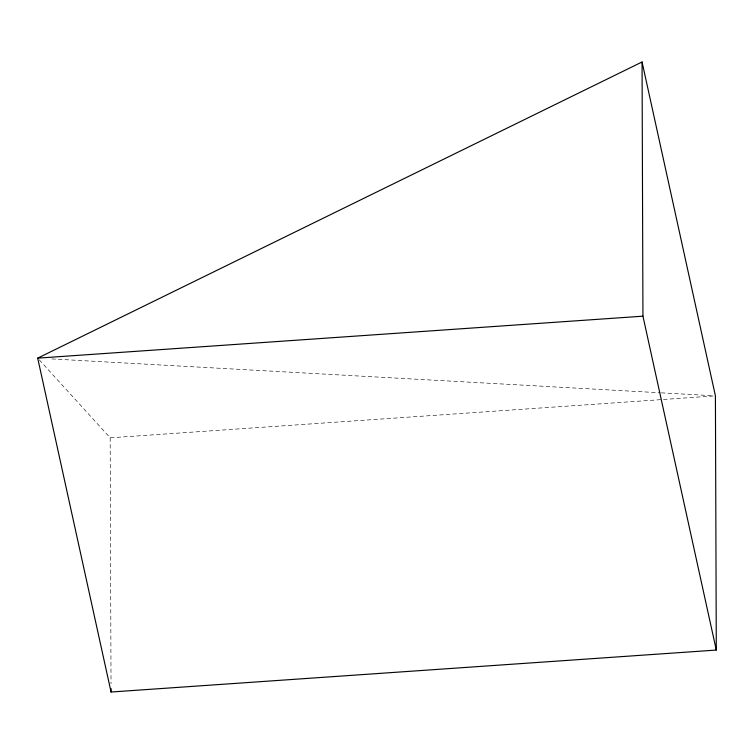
<?xml version="1.0" encoding="UTF-8"?>
<svg xmlns="http://www.w3.org/2000/svg" width="754" height="754" viewBox="0 0 754 754"><rect width="100%" height="100%" fill="white"/><g stroke="black" fill="none" stroke-linecap="round" stroke-linejoin="round"><path stroke-width="0.57" stroke-dasharray="3.77 2.83" d="M39.274 359.865L110.169 437.82L713.058 396.029M51.79 358.923L660.212 392.787M661.381 392.853L713.067 395.737M110.169 437.82L111.026 683.784"/><path stroke-width="1.13" d="M37.7 358.141L642.059 61.979L715.414 395.859L716.3 650.061L111.055 692.021L37.7 358.141L642.945 316.18L716.3 650.061M642.059 61.979L642.945 316.18M111.045 688.487L111.055 692.021"/></g></svg>
